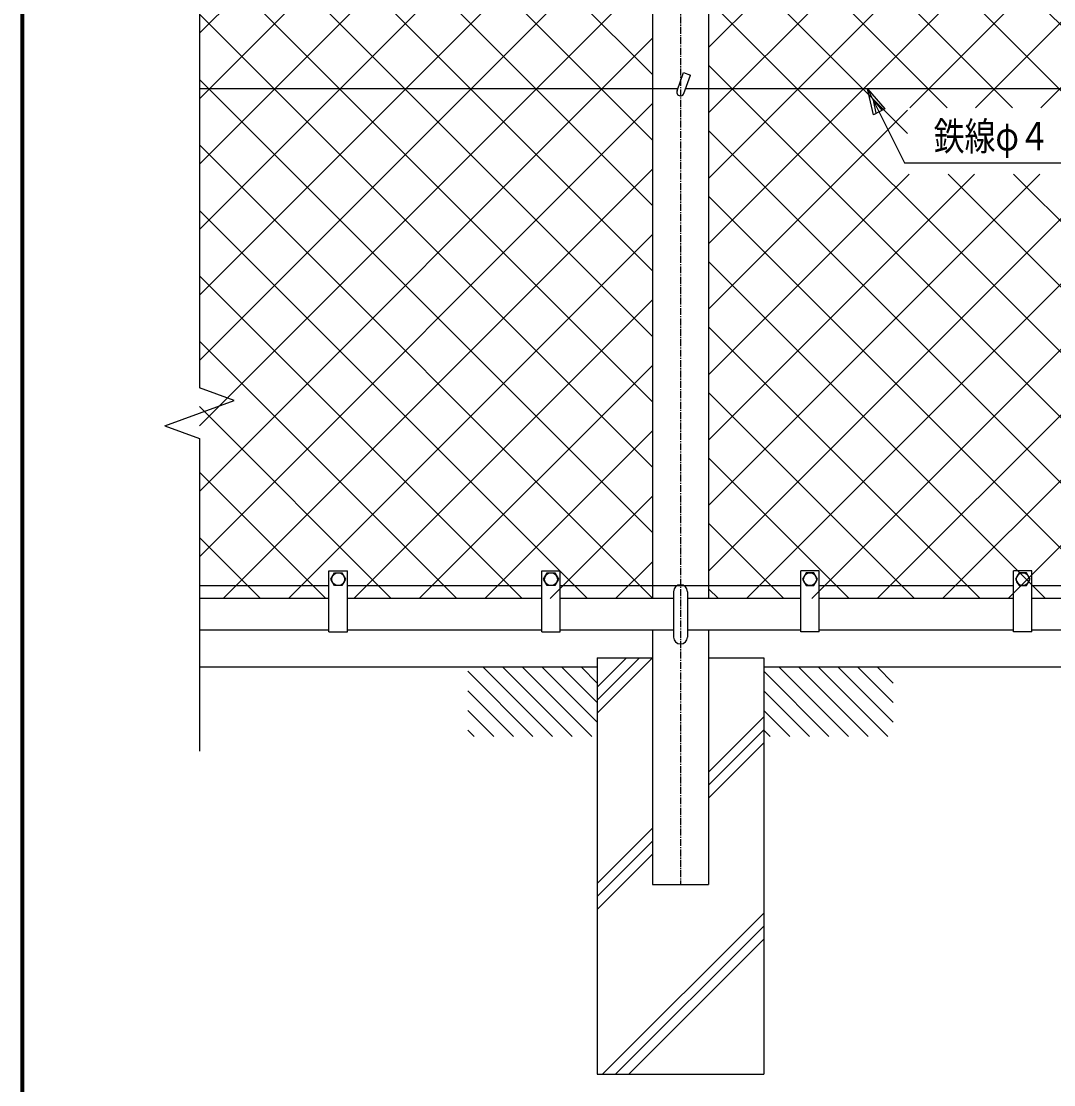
# Model space of a CAD drawing. Units: millimetres, scale not verified. Extents: x -2950 to 2950, y -2100 to 2100.
# Drawn here: x -2700 to -1584, y -198 to 951 of the extents above; entities that cross this region are included whole.
import ezdxf
from ezdxf.enums import TextEntityAlignment as Align

# ---------------------------------------------------------------- set-up
doc = ezdxf.new("R2010")
doc.units = ezdxf.units.MM
doc.header["$LTSCALE"] = 10
doc.linetypes.add('USER1', pattern=[1.125, 0.75, -0.125, 0.125, -0.125])
for name, color, linetype, lineweight in [('0-1_1', 7, 'Continuous', 25), ('0-2_0', 7, 'Continuous', 25), ('0-3_2', 7, 'Continuous', 25), ('0-4_EXTCNT-L', 2, 'Continuous', 25), ('0-6_WAKU', 7, 'Continuous', 25)]:
    doc.layers.add(name, color=color, linetype=linetype, lineweight=lineweight)
doc.styles.add('ＭＳ ゴシック', font='')
doc.styles.get('ＭＳ ゴシック').set_extended_font_data('MS Gothic')

# ---------------------------------------------------------------- blocks, each defined once
blk = doc.blocks.new('C20')
at = {"layer": '0-1_1', "color": 4}
blk.add_line((7324.6, 28577.9), (8030, 27872.4), dxfattribs=at)
blk = doc.blocks.new('C21')
at = {"layer": '0-1_1', "color": 4}
blk.add_line((7492.2, 28622.4), (8242.2, 27872.4), dxfattribs=at)
blk = doc.blocks.new('C22')
at = {"layer": '0-1_1', "color": 4}
blk.add_line((7704.3, 28622.4), (8454.3, 27872.4), dxfattribs=at)
blk = doc.blocks.new('C23')
at = {"layer": '0-1_1', "color": 4}
blk.add_line((7916.4, 28622.4), (8666.4, 27872.4), dxfattribs=at)
blk = doc.blocks.new('C24')
at = {"layer": '0-1_1', "color": 4}
blk.add_line((8128.6, 28622.4), (8724.6, 28026.5), dxfattribs=at)
blk = doc.blocks.new('C25')
at = {"layer": '0-1_1', "color": 4}
blk.add_line((8340.7, 28622.4), (8724.6, 28238.6), dxfattribs=at)
blk = doc.blocks.new('C26')
at = {"layer": '0-1_1', "color": 4}
blk.add_line((8552.8, 28622.4), (8724.6, 28450.7), dxfattribs=at)
blk = doc.blocks.new('C27')
at = {"layer": '0-1_1', "color": 4}
blk.add_line((7324.6, 28365.8), (7817.9, 27872.4), dxfattribs=at)
blk = doc.blocks.new('C28')
at = {"layer": '0-1_1', "color": 4}
blk.add_line((7324.6, 28153.7), (7605.8, 27872.4), dxfattribs=at)
blk = doc.blocks.new('C29')
at = {"layer": '0-1_1', "color": 4}
blk.add_line((7324.6, 27941.5), (7393.6, 27872.4), dxfattribs=at)
blk = doc.blocks.new('C30')
at = {"layer": '0-1_1', "color": 4}
blk.add_line((10524.6, 28577.9), (11230, 27872.4), dxfattribs=at)
blk = doc.blocks.new('C31')
at = {"layer": '0-1_1', "color": 4}
blk.add_line((10692.2, 28622.4), (11442.2, 27872.4), dxfattribs=at)
blk = doc.blocks.new('C32')
at = {"layer": '0-1_1', "color": 4}
blk.add_line((10904.3, 28622.4), (11654.3, 27872.4), dxfattribs=at)
blk = doc.blocks.new('C33')
at = {"layer": '0-1_1', "color": 4}
blk.add_line((11116.4, 28622.4), (11866.4, 27872.4), dxfattribs=at)
blk = doc.blocks.new('C34')
at = {"layer": '0-1_1', "color": 4}
blk.add_line((11328.6, 28622.4), (11924.6, 28026.5), dxfattribs=at)
blk = doc.blocks.new('C35')
at = {"layer": '0-1_1', "color": 4}
blk.add_line((11540.7, 28622.4), (11924.6, 28238.6), dxfattribs=at)
blk = doc.blocks.new('C36')
at = {"layer": '0-1_1', "color": 4}
blk.add_line((11752.8, 28622.4), (11924.6, 28450.7), dxfattribs=at)
blk = doc.blocks.new('C37')
at = {"layer": '0-1_1', "color": 4}
blk.add_line((10524.6, 28365.8), (11017.9, 27872.4), dxfattribs=at)
blk = doc.blocks.new('C38')
at = {"layer": '0-1_1', "color": 4}
blk.add_line((10524.6, 28153.7), (10805.8, 27872.4), dxfattribs=at)
blk = doc.blocks.new('C39')
at = {"layer": '0-1_1', "color": 4}
blk.add_line((10524.6, 27941.5), (10593.6, 27872.4), dxfattribs=at)
blk = doc.blocks.new('C60')
at = {"layer": '0-1_1', "color": 4}
blk.add_line((8724.6, 28124.5), (9322.5, 28722.4), dxfattribs=at)
blk = doc.blocks.new('C61')
at = {"layer": '0-1_1', "color": 4}
blk.add_line((8724.6, 28266), (9181, 28722.4), dxfattribs=at)
blk = doc.blocks.new('C62')
at = {"layer": '0-1_1', "color": 4}
blk.add_line((8724.6, 28407.4), (9039.6, 28722.4), dxfattribs=at)
blk = doc.blocks.new('C63')
at = {"layer": '0-1_1', "color": 4}
blk.add_line((9065.1, 24222.4), (10524.6, 25681.9), dxfattribs=at)
blk = doc.blocks.new('C64')
at = {"layer": '0-1_1', "color": 4}
blk.add_line((8923.7, 24222.4), (10524.6, 25823.3), dxfattribs=at)
blk = doc.blocks.new('C65')
at = {"layer": '0-1_1', "color": 4}
blk.add_line((8782.3, 24222.4), (10524.6, 25964.7), dxfattribs=at)
blk = doc.blocks.new('X98')
at = {"layer": '0-2_0', "color": 4}
for p, q in [((8734.6, 29240.7), (13556.2, 34062.3)), ((8734.6, 29947.8), (12849.1, 34062.3)), ((8734.6, 30654.9), (12142, 34062.3)), ((8734.6, 31362), (11434.9, 34062.3)), ((8734.6, 32069.2), (10727.8, 34062.3)), ((8734.6, 32776.3), (10020.6, 34062.3)), ((8734.6, 33483.4), (9313.5, 34062.3)), ((13631.6, 29501.9), (9071.2, 34062.3)), ((13631.6, 30209), (9778.3, 34062.3)), ((13631.6, 30916.1), (10485.4, 34062.3)), ((13631.6, 31623.2), (11192.6, 34062.3)), ((13631.6, 32330.3), (11899.7, 34062.3)), ((13631.6, 33037.4), (12606.8, 34062.3)), ((13631.6, 33744.5), (13313.9, 34062.3)), ((13631.6, 28794.8), (8734.6, 33691.8)), ((8734.6, 28533.6), (13631.6, 33430.6)), ((13631.6, 28087.7), (8734.6, 32984.7)), ((8734.6, 27826.5), (13631.6, 32723.5)), ((13631.6, 27380.6), (8734.6, 32277.6)), ((8734.6, 27119.4), (13631.6, 32016.4)), ((13631.6, 26673.5), (8734.6, 31570.5)), ((8734.6, 26412.3), (13631.6, 31309.3)), ((13631.6, 25966.3), (8734.6, 30863.3)), ((8734.6, 25705.2), (13631.6, 30602.2)), ((13631.6, 25259.2), (8734.6, 30156.2)), ((8734.6, 24998.1), (13631.6, 29895.1)), ((13631.6, 24552.1), (8734.6, 29449.1)), ((8734.6, 24291), (13631.6, 29188)), ((13631.6, 23845), (8734.6, 28742)), ((8734.6, 23583.9), (13631.6, 28480.9)), ((13631.6, 23137.9), (8734.6, 28034.9)), ((8990.1, 23132.3), (13631.6, 27773.8)), ((12930.2, 23132.3), (8734.6, 27327.8)), ((9697.3, 23132.3), (13631.6, 27066.7)), ((12223.1, 23132.3), (8734.6, 26620.7)), ((10404.4, 23132.3), (13631.6, 26359.6)), ((11516, 23132.3), (8734.6, 25913.6)), ((11111.5, 23132.3), (13631.6, 25652.4)), ((10808.8, 23132.3), (8734.6, 25206.5)), ((11818.6, 23132.3), (13631.6, 24945.3)), ((10101.7, 23132.3), (8734.6, 24499.4)), ((12525.7, 23132.3), (13631.6, 24238.2)), ((9394.6, 23132.3), (8734.6, 23792.3)), ((13232.8, 23132.3), (13631.6, 23531.1))]:
    blk.add_line(p, q, dxfattribs=at)
blk = doc.blocks.new('X99')
at = {"layer": '0-2_0', "color": 4}
for p, q in [((14237.6, 23430), (24869.9, 34062.3)), ((14237.6, 30501.1), (17798.8, 34062.3)), ((14237.6, 31208.2), (17091.7, 34062.3)), ((14237.6, 31915.3), (16384.6, 34062.3)), ((14237.6, 32622.4), (15677.5, 34062.3)), ((14237.6, 33329.5), (14970.4, 34062.3)), ((14237.6, 34036.6), (14263.3, 34062.3)), ((14647, 23132.3), (25577, 34062.3)), ((17477.4, 31313), (14728.1, 34062.3)), ((17477.4, 32020.1), (15435.2, 34062.3)), ((17477.4, 32727.2), (16142.3, 34062.3)), ((17527.3, 33384.4), (16849.4, 34062.3)), ((18234.4, 33384.4), (17556.5, 34062.3)), ((17828, 33384.4), (18505.9, 34062.3)), ((18941.5, 33384.4), (18263.6, 34062.3)), ((18379.4, 28278.9), (24162.8, 34062.3)), ((18535.1, 33384.4), (19213, 34062.3)), ((19648.6, 33384.4), (18970.7, 34062.3)), ((19242.3, 33384.4), (19920.1, 34062.3)), ((20355.7, 33384.4), (19677.8, 34062.3)), ((19949.4, 33384.4), (20627.2, 34062.3)), ((21062.8, 33384.4), (20384.9, 34062.3)), ((20656.5, 33384.4), (21334.4, 34062.3)), ((25631.6, 29522.7), (21092.1, 34062.3)), ((21154.9, 31761.5), (23455.7, 34062.3)), ((21154.9, 32468.6), (22748.6, 34062.3)), ((21154.9, 33175.7), (22041.5, 34062.3)), ((25631.6, 30229.8), (21799.2, 34062.3)), ((25631.6, 30936.9), (22506.3, 34062.3)), ((25631.6, 31644), (23213.4, 34062.3)), ((25631.6, 32351.1), (23920.5, 34062.3)), ((25631.6, 33058.2), (24627.6, 34062.3)), ((25631.6, 33765.3), (25334.7, 34062.3)), ((22837.6, 25245.6), (14237.6, 33845.6)), ((15354.1, 23132.3), (25631.6, 33409.8)), ((25631.6, 28815.6), (21154.9, 33292.3)), ((22130.5, 25245.6), (14237.6, 33138.5)), ((14237.6, 29794), (17477.4, 33033.7)), ((16061.2, 23132.3), (25631.6, 32702.7)), ((25631.6, 28108.5), (21154.9, 32585.2)), ((18232.7, 28436.4), (14237.6, 32431.4)), ((14237.6, 29086.9), (17477.4, 32326.6)), ((16768.3, 23132.3), (25631.6, 31995.6)), ((25631.6, 27401.4), (21154.9, 31878.1)), ((17525.6, 28436.4), (14237.6, 31724.3)), ((14237.6, 28379.8), (17477.4, 31619.5)), ((17475.4, 23132.3), (25631.6, 31288.5)), ((14237.6, 26965.6), (18483, 31211)), ((14237.6, 27672.7), (17775.9, 31211)), ((16415.6, 28436.4), (19190.2, 31211)), ((17122.7, 28436.4), (19897.3, 31211)), ((23544.8, 25245.6), (17579.4, 31211)), ((17829.8, 28436.4), (20604.4, 31211)), ((24251.9, 25245.6), (18286.5, 31211)), ((24959, 25245.6), (18993.6, 31211)), ((25631.6, 25280.1), (19700.7, 31211)), ((25631.6, 25987.2), (20407.8, 31211)), ((25631.6, 26694.3), (21114.9, 31211)), ((16818.4, 28436.4), (14237.6, 31017.2)), ((18182.5, 23132.3), (25631.6, 30581.4)), ((16390.3, 28157.4), (14237.6, 30310.1)), ((21003, 25245.6), (25631.6, 29874.3)), ((20708.3, 23132.3), (14237.6, 29603)), ((21710.1, 25245.6), (25631.6, 29167.2)), ((20001.2, 23132.3), (14237.6, 28895.9)), ((14237.6, 26258.4), (16390.3, 28411.1)), ((22417.2, 25245.6), (25631.6, 28460.1)), ((21423.4, 25245.6), (18379.4, 28289.6)), ((19294.1, 23132.3), (14237.6, 28188.8)), ((14237.6, 24137.1), (17820.1, 27719.6)), ((14237.6, 24844.2), (17113, 27719.6)), ((14237.6, 25551.3), (16405.9, 27719.6)), ((21415.4, 23132.3), (16828.1, 27719.6)), ((20669.2, 24585.6), (17535.2, 27719.6)), ((20716.3, 25245.6), (18242.3, 27719.6)), ((23124.3, 25245.6), (25631.6, 27753)), ((18587, 23132.3), (14237.6, 27481.7)), ((23831.4, 25245.6), (25631.6, 27045.8)), ((17879.9, 23132.3), (14237.6, 26774.6)), ((24538.5, 25245.6), (25631.6, 26338.7)), ((17172.8, 23132.3), (14237.6, 26067.5)), ((25079.6, 25079.6), (25631.6, 25631.6)), ((16465.7, 23132.3), (14237.6, 25360.3)), ((25631.6, 24572.9), (25079.6, 25125)), ((18889.6, 23132.3), (20669.2, 24911.8)), ((23839.4, 23132.3), (25631.6, 24924.5)), ((15758.6, 23132.3), (14237.6, 24653.2)), ((19596.7, 23132.3), (21006.7, 24542.3)), ((20303.9, 23132.3), (21713.9, 24542.3)), ((22122.6, 23132.3), (20712.6, 24542.3)), ((21011, 23132.3), (22421, 24542.3)), ((22829.7, 23132.3), (21419.7, 24542.3)), ((21718.1, 23132.3), (23128.1, 24542.3)), ((23536.8, 23132.3), (22126.8, 24542.3)), ((22425.2, 23132.3), (23835.2, 24542.3)), ((24243.9, 23132.3), (22833.9, 24542.3)), ((23132.3, 23132.3), (24542.3, 24542.3)), ((24951, 23132.3), (23541, 24542.3)), ((25631.6, 23158.7), (24248.1, 24542.3)), ((25631.6, 23865.8), (24955.2, 24542.3)), ((24546.5, 23132.3), (25631.6, 24217.4)), ((15051.5, 23132.3), (14237.6, 23946.1)), ((25253.6, 23132.3), (25631.6, 23510.3)), ((14344.4, 23132.3), (14237.6, 23239))]:
    blk.add_line(p, q, dxfattribs=at)

msp = doc.modelspace()

# ---------------------------------------------------------------- linework, layer by layer
at = {"layer": '0-1_1', "color": 4}
for p, q in [((-2507.42, 1508.63), (-2507.42, 554.94)), ((-2469.84, 541.26), (-2507.42, 554.94)), ((-2545.01, 513.9), (-2469.84, 541.26)), ((-2545.01, 513.9), (-2507.42, 500.22)), ((-2507.42, 500.22), (-2507.42, 162.22)), ((-1957.12, 139.74), (-1897.42, 199.44)), ((-1957.12, 125.6), (-1897.42, 185.3)), ((-1957.12, 111.46), (-1897.42, 171.16)), ((-2077.42, 19.44), (-2017.72, 79.14)), ((-2077.42, 5.3), (-2017.72, 65)), ((-2077.42, -8.84), (-2017.72, 50.86))]:
    msp.add_line(p, q, dxfattribs=at)
at = {"layer": '0-1_1', "color": 4, "linetype": 'USER1'}
msp.add_line((-1987.42, 1496.08), (-1987.42, 18.08), dxfattribs=at)
at = {"layer": '0-1_1'}
for p, q in [((-2017.72, 1420.08), (-2017.72, 327.08)), ((-1957.12, 1420.08), (-1957.12, 327.08)), ((-1991.18, 875.69), (-1984, 895.42)), ((-1984, 895.42), (-1976.48, 892.68)), ((-1983.67, 872.95), (-1976.48, 892.68)), ((-2017.72, 878.08), (-2507.42, 878.08)), ((-1990.31, 878.08), (-2017.72, 878.08)), ((-817.72, 878.08), (-1981.8, 878.08)), ((-2367.42, 291.08), (-2367.42, 357.08)), ((-2367.42, 357.08), (-2347.42, 357.08)), ((-2347.42, 291.08), (-2347.42, 357.08)), ((-2137.42, 291.08), (-2137.42, 357.08)), ((-2137.42, 357.08), (-2117.42, 357.08)), ((-2117.42, 291.08), (-2117.42, 357.08)), ((-1857.42, 291.08), (-1857.42, 357.08)), ((-1837.42, 357.08), (-1857.42, 357.08)), ((-1837.42, 291.08), (-1837.42, 357.08)), ((-1627.42, 291.08), (-1627.42, 357.08)), ((-1607.42, 357.08), (-1627.42, 357.08)), ((-1607.42, 291.08), (-1607.42, 357.08)), ((-2367.42, 341.08), (-2507.42, 341.08)), ((-2137.42, 341.08), (-2347.42, 341.08)), ((-2017.72, 341.08), (-2117.42, 341.08)), ((-1857.42, 341.08), (-2017.72, 341.08)), ((-1994.92, 334.58), (-1994.92, 285.58)), ((-1979.92, 334.58), (-1979.92, 285.58)), ((-1627.42, 341.08), (-1837.42, 341.08)), ((-1397.42, 341.08), (-1607.42, 341.08)), ((-2367.42, 327.08), (-2507.42, 327.08)), ((-2137.42, 327.08), (-2347.42, 327.08)), ((-2017.72, 327.08), (-2117.42, 327.08)), ((-1994.92, 327.08), (-2017.72, 327.08)), ((-1857.42, 327.08), (-1979.92, 327.08)), ((-1627.42, 327.08), (-1837.42, 327.08)), ((-1397.42, 327.08), (-1607.42, 327.08)), ((-2367.42, 293.08), (-2507.42, 293.08)), ((-2367.42, 291.08), (-2347.42, 291.08)), ((-2137.42, 293.08), (-2347.42, 293.08)), ((-2137.42, 291.08), (-2117.42, 291.08)), ((-2017.72, 293.08), (-2117.42, 293.08)), ((-2017.72, 293.08), (-2017.72, 18.08)), ((-1994.92, 293.08), (-2017.72, 293.08)), ((-1857.42, 293.08), (-1979.92, 293.08)), ((-1957.12, 293.08), (-1957.12, 18.08)), ((-1837.42, 291.08), (-1857.42, 291.08)), ((-1627.42, 293.08), (-1837.42, 293.08)), ((-1607.42, 291.08), (-1627.42, 291.08)), ((-1397.42, 293.08), (-1607.42, 293.08)), ((-2077.42, 253.08), (-2507.42, 253.08)), ((-2077.42, 263.08), (-2077.42, -186.92)), ((-2077.42, 263.08), (-2017.72, 263.08)), ((-1957.12, 263.08), (-1897.42, 263.08)), ((-1897.42, 263.08), (-1897.42, -186.92)), ((-877.42, 253.08), (-1897.42, 253.08)), ((-2017.72, 18.08), (-1957.12, 18.08)), ((-2077.42, -186.92), (-1897.42, -186.92))]:
    msp.add_line(p, q, dxfattribs=at)
at = {"layer": '0-1_1', "color": 4}
msp.add_lwpolyline([(-1778.94, 849.91), (-1785.2, 878.08), (-1766.42, 856.17)], close=True, dxfattribs=at)
for points in [[(-1785.2, 878.08), (-1745.2, 798.08), (-1545.7, 798.08)], [(-1775.81, 851.47), (-1778.94, 865.56), (-1769.55, 854.6)]]:
    msp.add_lwpolyline(points, dxfattribs=at)
at = {"layer": '0-1_1'}
for centre, radius, start, end in [((-1987.42, 874.32), 4, 159.99965, 339.99972), ((-1987.42, 334.58), 7.5, 0, 180), ((-1987.42, 285.58), 7.5, 180, 0)]:
    msp.add_arc(centre, radius, start, end, dxfattribs=at)
at = {"layer": '0-3_2'}
for p, q in [((-2135.42, 348.08), (-2131.42, 355.01)), ((-2131.42, 341.15), (-2135.42, 348.08)), ((-2131.42, 355.01), (-2123.42, 355.01)), ((-2123.42, 355.01), (-2119.43, 348.08)), ((-2119.43, 348.08), (-2123.42, 341.15)), ((-1621.42, 355.01), (-1625.42, 348.08)), ((-1625.42, 348.08), (-1621.42, 341.15)), ((-1613.42, 355.01), (-1621.42, 355.01)), ((-1609.42, 348.08), (-1613.42, 355.01)), ((-1613.42, 341.15), (-1609.42, 348.08)), ((-2123.42, 341.15), (-2131.42, 341.15)), ((-1621.42, 341.15), (-1613.42, 341.15))]:
    msp.add_line(p, q, dxfattribs=at)
for points in [[(-2365.42, 348.08), (-2361.42, 355.01), (-2353.42, 355.01), (-2349.43, 348.08), (-2353.42, 341.15), (-2361.42, 341.15)], [(-1839.42, 348.08), (-1843.42, 355.01), (-1851.42, 355.01), (-1855.42, 348.08), (-1851.42, 341.15), (-1843.42, 341.15)]]:
    msp.add_lwpolyline(points, close=True, dxfattribs=at)
for centre in [(-2357.42, 348.08), (-2127.42, 348.08), (-1847.42, 348.08), (-1617.42, 348.08)]:
    msp.add_circle(centre, 6.93, dxfattribs=at)
at = {"layer": '0-6_WAKU'}
msp.add_line((-2698.72, -1948.64), (-2698.72, 1948.7), dxfattribs=at)
msp.add_lwpolyline([(-2700.06, 1950.03), (2799.94, 1950.03), (2799.94, -1949.97), (-2700.06, -1949.97)], close=True, dxfattribs=at)
msp.add_lwpolyline([(-2697.39, -1947.3), (-2697.39, 1947.36), (2797.28, 1947.36)], dxfattribs=at)

# ---------------------------------------------------------------- block references
at = {"layer": '0-2_0', "xscale": 0.1, "yscale": 0.1}
for name in ['C21', 'C22', 'C23', 'C24', 'C25', 'C26', 'C60', 'C61', 'C62', 'C31', 'C32', 'C33', 'C34', 'C35', 'C36', 'C20', 'C30', 'C27', 'C37', 'C28', 'C38', 'C29', 'C39', 'C65', 'C64', 'C63']:
    msp.add_blockref(name, (-2949.88, -2609.16), dxfattribs=at)
at = {"layer": '0-4_EXTCNT-L', "xscale": 0.1, "yscale": 0.1}
for name in ['X98', 'X99']:
    msp.add_blockref(name, (-3380.89, -1986.14), dxfattribs=at)

# ---------------------------------------------------------------- texts
at = {"layer": '0-1_1', "color": 4, "style": 'ＭＳ ゴシック', "width": 0.8}
msp.add_text('鉄線φ４', height=30.61, dxfattribs=at).set_placement((-1713.7, 802.2), align=Align.BOTTOM_LEFT)

doc.saveas('drawing.dxf')
